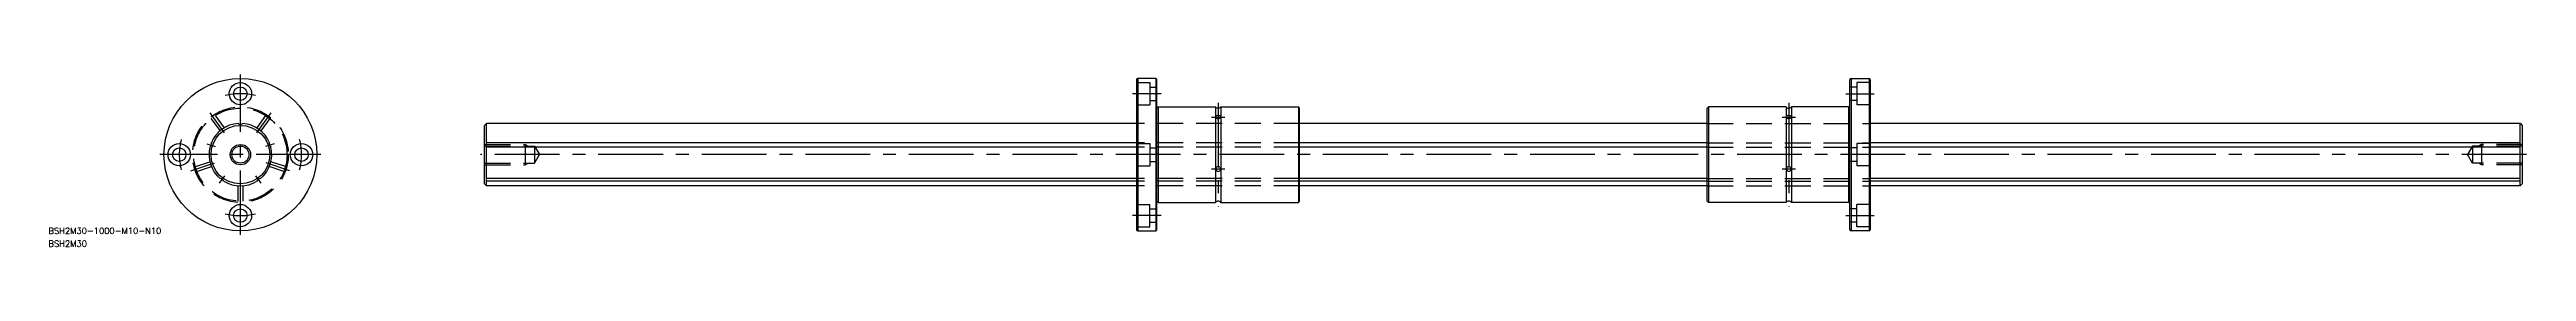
# Model space of a CAD drawing. Extents: x -94 to 1122, y -45 to 40.
import ezdxf

# ---------------------------------------------------------------- set-up
doc = ezdxf.new("R2010")
doc.units = 0
doc.linetypes.add('CENTER', pattern=[50.8, 31.75, -6.35, 6.35, -6.35])
doc.linetypes.add('DASHED', pattern=[19.05, 12.7, -6.35])
doc.layers.get('0').update_dxf_attribs({"linetype": 'CONTINUOUS'})
doc.layers.add('CENTER', color=1, linetype='CENTER')
doc.styles.get("Standard").update_dxf_attribs({"font": 'txt.shx', "height": 3, "bigfont": 'bigfont.shx'})

# ---------------------------------------------------------------- blocks, each defined once
blk = doc.blocks.new('*U4')
at = {"color": 7, "linetype": 'CONTINUOUS'}
blk.add_text('BSH2M30-1000-M10-N10', height=3, dxfattribs=at).set_placement((-94.2, -39))
blk = doc.blocks.new('*U5')
at = {"color": 7, "linetype": 'CONTINUOUS'}
blk.add_text('BSH2M30', height=3, dxfattribs=at).set_placement((-94.2, -45.3))

msp = doc.modelspace()

# ---------------------------------------------------------------- linework, layer by layer
at = {"color": 7, "linetype": 'CONTINUOUS'}
for p, q in [((439.8, 36.9), (439.8, -36.9)), ((440.4, 37.5), (440.4, -37.5)), ((449.2, 37.5), (440.4, 37.5)), ((449.2, 37.5), (449.2, -37.5)), ((449.8, -36.9), (449.8, 36.9)), ((789.8, -36.9), (789.8, 36.9)), ((790.4, 37.5), (790.4, -37.5)), ((790.4, 37.5), (799.2, 37.5)), ((799.2, 37.5), (799.2, -37.5)), ((799.8, 36.9), (799.8, -36.9)), ((119.8, 14.4), (120.8, 15.4)), ((119.8, -14.4), (119.8, 14.4)), ((439.8, 15.4), (120.8, 15.4)), ((120.8, -15.4), (120.8, 15.4)), ((449.8, 22.9), (450.4, 23.5)), ((449.8, -22.9), (449.8, 22.9)), ((450.4, 23.5), (450.4, -23.5)), ((450.4, 23.5), (478.5, 23.5)), ((478.5, 23.5), (478.5, -23.5)), ((481.1, 23.5), (481.1, -23.5)), ((481.1, 23.5), (519.2, 23.5)), ((519.2, 23.5), (519.2, -23.5)), ((519.8, 22.9), (519.2, 23.5)), ((519.8, -22.9), (519.8, 22.9)), ((719.8, 15.4), (519.8, 15.4)), ((719.8, 22.9), (720.4, 23.5)), ((719.8, -22.9), (719.8, 22.9)), ((720.4, 23.5), (720.4, -23.5)), ((758.5, 23.5), (720.4, 23.5)), ((758.5, 23.5), (758.5, -23.5)), ((761.1, 23.5), (761.1, -23.5)), ((789.2, 23.5), (761.1, 23.5)), ((789.2, 23.5), (789.2, -23.5)), ((789.8, 22.9), (789.2, 23.5)), ((789.8, -22.9), (789.8, 22.9)), ((1118.9, 15.4), (799.8, 15.4)), ((1118.8, -15.4), (1118.8, 15.4)), ((1118.9, 15.4), (1119.8, 14.4)), ((1119.8, 14.4), (1119.8, -14.4)), ((439.8, 5.8), (120.8, 5.8)), ((439.8, 3.7), (120.8, 3.7)), ((719.8, 5.8), (519.8, 5.8)), ((719.8, 3.7), (519.8, 3.7)), ((1118.8, 5.8), (799.8, 5.8)), ((1118.8, 3.7), (799.8, 3.7)), ((439.8, -11.8), (120.8, -11.8)), ((719.8, -11.8), (519.8, -11.8)), ((1118.8, -11.8), (799.8, -11.8)), ((119.8, -14.4), (120.8, -15.4)), ((439.8, -13.1), (120.8, -13.1)), ((439.8, -15.4), (120.8, -15.4)), ((450.4, -23.5), (449.8, -22.9)), ((450.4, -23.5), (478.5, -23.5)), ((481.1, -23.5), (519.2, -23.5)), ((519.2, -23.5), (519.8, -22.9)), ((719.8, -13.1), (519.8, -13.1)), ((719.8, -15.4), (519.8, -15.4)), ((720.4, -23.5), (719.8, -22.9)), ((758.5, -23.5), (720.4, -23.5)), ((789.2, -23.5), (761.1, -23.5)), ((789.2, -23.5), (789.8, -22.9)), ((1118.8, -13.1), (799.8, -13.1)), ((1118.8, -15.4), (799.8, -15.4)), ((1119.8, -14.4), (1118.8, -15.4)), ((440.4, -37.5), (449.2, -37.5)), ((799.2, -37.5), (790.4, -37.5))]:
    msp.add_line(p, q, dxfattribs=at)
at = {"color": 3, "linetype": 'DASHED'}
for p, q in [((439.8, 35.5), (446.3, 35.5)), ((439.8, 24.5), (446.3, 24.5)), ((446.3, 35.5), (446.3, 24.5)), ((446.3, 33.3), (449.8, 33.3)), ((446.3, 26.7), (449.8, 26.7)), ((793.3, 33.3), (789.8, 33.3)), ((793.3, 26.7), (789.8, 26.7)), ((799.8, 35.5), (793.3, 35.5)), ((793.3, 35.5), (793.3, 24.5)), ((799.8, 24.5), (793.3, 24.5)), ((-14.5, 17.8), (-10, 11.7)), ((-12.4, 19.2), (-8, 13.2)), ((12.4, 19.2), (8, 13.2)), ((14.5, 17.8), (10, 11.7)), ((519.8, 15.4), (439.8, 15.4)), ((719.8, 15.4), (799.8, 15.4)), ((119.8, 5), (139.8, 5)), ((119.8, 4.2), (144.3, 4.2)), ((139.8, 5), (139.8, -5)), ((139.8, 5), (141.2, 4.2)), ((144.3, 4.2), (144.3, -4.2)), ((144.3, 4.2), (146.7, 0)), ((144.3, -4.2), (146.7, 0)), ((519.8, 5.8), (439.8, 5.8)), ((439.8, 5.5), (446.3, 5.5)), ((519.8, 3.7), (439.8, 3.7)), ((446.3, 5.5), (446.3, -5.5)), ((446.3, 3.3), (449.8, 3.3)), ((719.8, 5.8), (799.8, 5.8)), ((719.8, 3.7), (799.8, 3.7)), ((793.3, 3.3), (789.8, 3.3)), ((799.8, 5.5), (793.3, 5.5)), ((793.3, 5.5), (793.3, -5.5)), ((1095.3, 4.2), (1092.9, 0)), ((1095.3, -4.2), (1092.9, 0)), ((1119.8, 4.2), (1095.3, 4.2)), ((1095.3, 4.2), (1095.3, -4.2)), ((1099.8, 5), (1098.4, 4.2)), ((1119.8, 5), (1099.8, 5)), ((1099.8, 5), (1099.8, -5)), ((-22.1, -5.9), (-15, -3.6)), ((-21.4, -8.3), (-14.2, -5.9)), ((21.4, -8.3), (14.2, -5.9)), ((22.1, -5.9), (15, -3.6)), ((119.8, -4.2), (144.3, -4.2)), ((119.8, -5), (139.8, -5)), ((139.8, -5), (141.2, -4.2)), ((439.8, -5.5), (446.3, -5.5)), ((519.8, -11.8), (439.8, -11.8)), ((446.3, -3.3), (449.8, -3.3)), ((719.8, -11.8), (799.8, -11.8)), ((793.3, -3.3), (789.8, -3.3)), ((799.8, -5.5), (793.3, -5.5)), ((1119.8, -4.2), (1095.3, -4.2)), ((1099.8, -5), (1098.4, -4.2)), ((1119.8, -5), (1099.8, -5)), ((-1.2, -15.3), (-1.2, -22.9)), ((1.2, -15.3), (1.2, -22.9)), ((519.8, -13.1), (439.8, -13.1)), ((519.8, -15.4), (439.8, -15.4)), ((719.8, -13.1), (799.8, -13.1)), ((719.8, -15.4), (799.8, -15.4)), ((439.8, -24.5), (446.3, -24.5)), ((439.8, -35.5), (446.3, -35.5)), ((446.3, -35.5), (446.3, -24.5)), ((446.3, -26.7), (449.8, -26.7)), ((446.3, -33.3), (449.8, -33.3)), ((793.3, -26.7), (789.8, -26.7)), ((793.3, -33.3), (789.8, -33.3)), ((793.3, -35.5), (793.3, -24.5)), ((799.8, -24.5), (793.3, -24.5)), ((799.8, -35.5), (793.3, -35.5))]:
    msp.add_line(p, q, dxfattribs=at)
at = {"color": 7, "linetype": 'CONTINUOUS'}
for centre, radius in [((0, 0), 37.5), ((0, 30), 5.5), ((0, 30), 3.3), ((0, 0), 14.4), ((-30, 0), 5.5), ((-30, 0), 3.3), ((0, 0), 4.19), ((30, 0), 5.5), ((30, 0), 3.3), ((0, -30), 5.5), ((0, -30), 3.3)]:
    msp.add_circle(centre, radius, dxfattribs=at)
at = {"color": 3, "linetype": 'DASHED'}
for radius in [23.5, 22.9]:
    msp.add_circle((0, 0), radius, dxfattribs=at)
at = {"color": 3, "linetype": 'CONTINUOUS'}
msp.add_circle((0, 0), 5, dxfattribs=at)
at = {"color": 7, "linetype": 'CONTINUOUS'}
for centre, radius, start, end in [((440.4, 36.9), 0.6, 90, 180), ((449.2, 36.9), 0.6, 0, 90), ((790.4, 36.9), 0.6, 90, 180), ((799.2, 36.9), 0.6, 360, 90), ((0, 0), 15.4, 94.2108, 157.7892), ((0, 17), 2, 235.571, 304.429), ((0, 0), 15.4, 22.2108, 85.7892), ((479.8, 24.6), 1.71, 220.4497, 319.5503), ((479.2, 18.5), 0.666, 104.7124, 174.6589), ((479.3, 18.6), 0.771, 187.1505, 237.0259), ((479.8, 19.8), 2.04, 243.7042, 296.2958), ((479.8, 16.9), 2.35, 71.2118, 108.7882), ((480.4, 18.5), 0.666, 5.3411, 75.2876), ((480.3, 18.6), 0.771, 302.9741, 352.8495), ((759.8, 24.6), 1.71, 220.4497, 319.5503), ((759.2, 18.5), 0.666, 104.7124, 174.6589), ((759.3, 18.6), 0.771, 187.1505, 237.0259), ((759.8, 19.8), 2.04, 243.7042, 296.2958), ((759.8, 16.9), 2.35, 71.2118, 108.7882), ((760.4, 18.5), 0.666, 5.3411, 75.2876), ((760.3, 18.6), 0.771, 302.9741, 352.8495), ((0, 0), 15.4, 166.2108, 229.7892), ((-16.2, 5.3), 2, 307.571, 16.429), ((0, 0), 15.4, 310.2108, 13.7892), ((16.2, 5.3), 2, 163.571, 232.429), ((-10, -13.8), 2, 19.571, 88.429), ((10, -13.8), 2, 91.571, 160.429), ((479.9, -7.2), 1.28, 132.3299, 176.6992), ((480, -6.9), 1.39, 187.6068, 235.2061), ((479.8, -7.1), 1.23, 47.5152, 132.4848), ((479.8, -7.1), 1.11, 233.136, 306.864), ((479.7, -6.9), 1.39, 304.7939, 352.3932), ((479.8, -7.2), 1.28, 3.3008, 47.6701), ((759.9, -7.2), 1.28, 132.3299, 176.6992), ((760, -6.9), 1.39, 187.6068, 235.2061), ((759.8, -7.1), 1.23, 47.5152, 132.4848), ((759.8, -7.1), 1.11, 233.136, 306.864), ((759.7, -6.9), 1.39, 304.7939, 352.3932), ((759.8, -7.2), 1.28, 3.3008, 47.6701), ((0, 0), 15.4, 238.2108, 301.7892), ((479.8, -24.6), 1.71, 40.4497, 139.5503), ((759.8, -24.6), 1.71, 40.4497, 139.5503), ((440.4, -36.9), 0.6, 180, 270), ((449.2, -36.9), 0.6, 270, 0), ((790.4, -36.9), 0.6, 180, 270), ((799.2, -36.9), 0.6, 270, 360)]:
    msp.add_arc(centre, radius, start, end, dxfattribs=at)
at = {"layer": 'CENTER', "color": 1, "linetype": 'CENTER'}
for p, q in [((0, -39.5), (0, 39.5)), ((451.8, 30), (437.8, 30)), ((479.8, 25.5), (479.8, -25.5)), ((759.8, 25.5), (759.8, -25.5)), ((787.8, 30), (801.8, 30)), ((-15, 20.6), (-7.9, 10.8)), ((15, 20.6), (7.9, 10.8)), ((476.6, 18.5), (483.1, 18.5)), ((756.6, 18.5), (763.1, 18.5)), ((39.5, 0), (-39.5, 0)), ((-16.5, 5.4), (-12.4, 4)), ((16.5, 5.4), (12.4, 4)), ((1121.8, 0), (117.8, 0)), ((-24.3, -7.9), (-12.7, -4.1)), ((-10.2, -14.1), (-7.6, -10.5)), ((10.2, -14.1), (7.6, -10.5)), ((24.3, -7.9), (12.7, -4.1)), ((483.1, -7.1), (476.6, -7.1)), ((763.1, -7.1), (756.6, -7.1)), ((451.8, -30), (437.8, -30)), ((787.8, -30), (801.8, -30))]:
    msp.add_line(p, q, dxfattribs=at)
for start, end in [(75.6385, 104.3615), (165.6385, 194.3615), (345.6385, 14.3615), (255.6385, 284.3615)]:
    msp.add_arc((0, 0), 30, start, end, dxfattribs=at)

# ---------------------------------------------------------------- block references
at = {"color": 7, "linetype": 'CONTINUOUS'}
for name in ['*U4', '*U5']:
    msp.add_blockref(name, (0, 0), dxfattribs=at)

doc.saveas('drawing.dxf')
